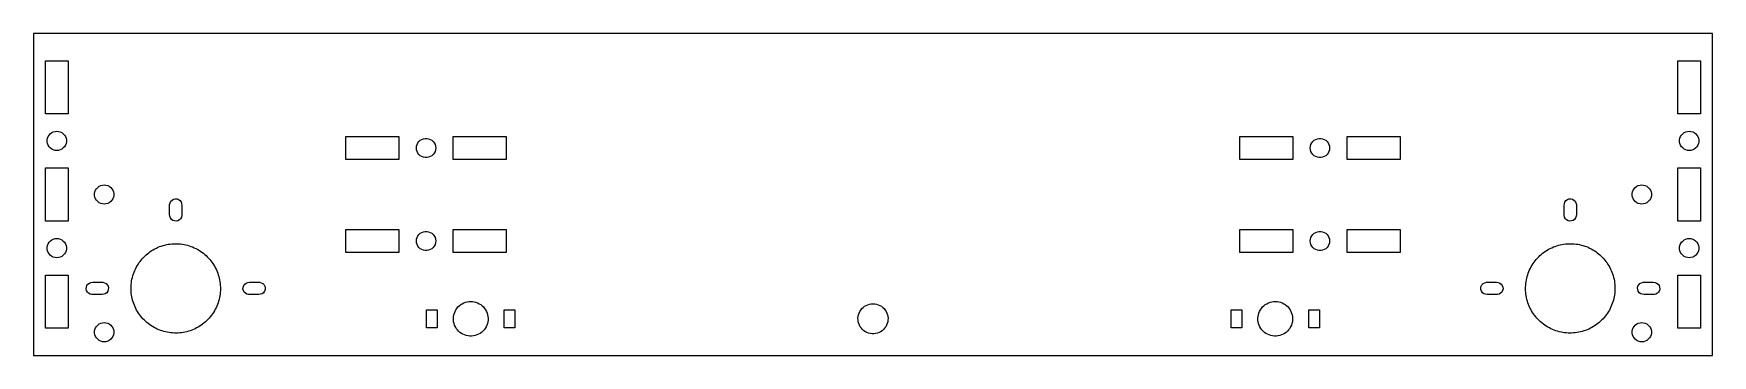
# Model space of a CAD drawing. Header units: metres. Extents: x -235 to 235, y -58 to 32.
import ezdxf

# ---------------------------------------------------------------- set-up
doc = ezdxf.new("R2010")
doc.units = ezdxf.units.M

msp = doc.modelspace()

# ---------------------------------------------------------------- linework, layer by layer
for p, q in [((234.75, 32), (-234.75, 32)), ((-234.75, 32), (-234.75, -58)), ((234.75, -58), (234.75, 32)), ((-231.425, 9.575), (-231.425, 24.425)), ((-231.425, 24.425), (-225.075, 24.425)), ((-225.075, 24.425), (-225.075, 9.575)), ((225.075, 9.575), (225.075, 24.425)), ((225.075, 24.425), (231.425, 24.425)), ((231.425, 24.425), (231.425, 9.575)), ((-225.075, 9.575), (-231.425, 9.575)), ((231.425, 9.575), (225.075, 9.575)), ((-228.746, 4.65402), (-228.25, 4.7)), ((-228.25, 4.7), (-227.754, 4.65402)), ((227.754, 4.65402), (228.25, 4.7)), ((228.25, 4.7), (228.746, 4.65402)), ((-230.938, 2.24911), (-230.847, 2.73888)), ((-230.938, 1.75087), (-230.938, 2.24911)), ((-230.847, 1.26111), (-230.938, 1.75087)), ((-230.847, 2.73888), (-230.667, 3.20349)), ((-230.667, 0.79649), (-230.847, 1.26111)), ((-230.667, 3.20349), (-230.405, 3.62711)), ((-230.405, 0.37288), (-230.667, 0.79649)), ((-230.405, 3.62711), (-230.069, 3.99532)), ((-230.069, 0.00467), (-230.405, 0.37288)), ((-230.069, 3.99532), (-229.671, 4.29558)), ((-229.671, -0.29558), (-230.069, 0.00467)), ((-229.671, 4.29558), (-229.225, 4.51767)), ((-229.225, 4.51767), (-228.746, 4.65402)), ((-227.754, 4.65402), (-227.275, 4.51767)), ((-227.275, 4.51767), (-226.829, 4.29558)), ((-226.829, 4.29558), (-226.431, 3.99532)), ((-226.431, 0.00467), (-226.829, -0.29558)), ((-226.431, 3.99532), (-226.095, 3.62711)), ((-226.095, 0.37288), (-226.431, 0.00467)), ((-226.095, 3.62711), (-225.833, 3.20349)), ((-225.833, 0.79649), (-226.095, 0.37288)), ((-225.833, 3.20349), (-225.653, 2.73888)), ((-225.653, 1.26111), (-225.833, 0.79649)), ((-225.653, 2.73888), (-225.562, 2.24911)), ((-225.562, 1.75087), (-225.653, 1.26111)), ((-225.562, 2.24911), (-225.562, 1.75087)), ((-147.425, -3.17499), (-147.425, 3.17499)), ((-147.425, 3.17499), (-132.575, 3.17499)), ((-132.575, 3.17499), (-132.575, -3.17499)), ((-127.7, 0), (-127.654, 0.49611)), ((-127.654, -0.49611), (-127.7, 0)), ((-127.654, 0.49611), (-127.518, 0.97534)), ((-127.518, 0.97534), (-127.296, 1.42136)), ((-127.296, 1.42136), (-126.995, 1.81897)), ((-126.995, 1.81897), (-126.627, 2.15463)), ((-126.627, 2.15463), (-126.203, 2.41693)), ((-126.203, 2.41693), (-125.739, 2.59692)), ((-125.739, 2.59692), (-125.249, 2.68848)), ((-125.249, 2.68848), (-124.751, 2.68848)), ((-124.751, 2.68848), (-124.261, 2.59692)), ((-124.261, 2.59692), (-123.797, 2.41693)), ((-123.797, 2.41693), (-123.373, 2.15463)), ((-123.373, 2.15463), (-123.005, 1.81897)), ((-123.005, 1.81897), (-122.704, 1.42136)), ((-122.704, 1.42136), (-122.482, 0.97534)), ((-122.482, 0.97534), (-122.346, 0.49611)), ((-122.346, 0.49611), (-122.3, 0)), ((-122.3, 0), (-122.346, -0.49611)), ((-117.425, -3.17499), (-117.425, 3.17499)), ((-117.425, 3.17499), (-102.575, 3.17499)), ((-102.575, 3.17499), (-102.575, -3.17499)), ((102.575, -3.17499), (102.575, 3.17499)), ((102.575, 3.17499), (117.425, 3.17499)), ((117.425, 3.17499), (117.425, -3.17499)), ((122.3, 0), (122.346, 0.49611)), ((122.346, -0.49611), (122.3, 0)), ((122.346, 0.49611), (122.482, 0.97534)), ((122.482, 0.97534), (122.704, 1.42136)), ((122.704, 1.42136), (123.005, 1.81897)), ((123.005, 1.81897), (123.373, 2.15463)), ((123.373, 2.15463), (123.797, 2.41693)), ((123.797, 2.41693), (124.261, 2.59692)), ((124.261, 2.59692), (124.751, 2.68848)), ((124.751, 2.68848), (125.249, 2.68848)), ((125.249, 2.68848), (125.739, 2.59692)), ((125.739, 2.59692), (126.203, 2.41693)), ((126.203, 2.41693), (126.627, 2.15463)), ((126.627, 2.15463), (126.995, 1.81897)), ((126.995, 1.81897), (127.296, 1.42136)), ((127.296, 1.42136), (127.518, 0.97534)), ((127.518, 0.97534), (127.654, 0.49611)), ((127.654, 0.49611), (127.7, 0)), ((127.7, 0), (127.654, -0.49611)), ((132.575, -3.17499), (132.575, 3.17499)), ((132.575, 3.17499), (147.425, 3.17499)), ((147.425, 3.17499), (147.425, -3.17499)), ((225.562, 2.24911), (225.653, 2.73888)), ((225.562, 1.75087), (225.562, 2.24911)), ((225.653, 1.26111), (225.562, 1.75087)), ((225.653, 2.73888), (225.833, 3.20349)), ((225.833, 0.79649), (225.653, 1.26111)), ((225.833, 3.20349), (226.095, 3.62711)), ((226.095, 0.37288), (225.833, 0.79649)), ((226.095, 3.62711), (226.431, 3.99532)), ((226.431, 0.00467), (226.095, 0.37288)), ((226.431, 3.99532), (226.829, 4.29558)), ((226.829, -0.29558), (226.431, 0.00467)), ((226.829, 4.29558), (227.275, 4.51767)), ((227.275, 4.51767), (227.754, 4.65402)), ((228.746, 4.65402), (229.225, 4.51767)), ((229.225, 4.51767), (229.671, 4.29558)), ((229.671, 4.29558), (230.069, 3.99532)), ((230.069, 0.00467), (229.671, -0.29558)), ((230.069, 3.99532), (230.405, 3.62711)), ((230.405, 0.37288), (230.069, 0.00467)), ((230.405, 3.62711), (230.667, 3.20349)), ((230.667, 0.79649), (230.405, 0.37288)), ((230.667, 3.20349), (230.847, 2.73888)), ((230.847, 1.26111), (230.667, 0.79649)), ((230.847, 2.73888), (230.938, 2.24911)), ((230.938, 1.75087), (230.847, 1.26111)), ((230.938, 2.24911), (230.938, 1.75087)), ((-229.225, -0.51767), (-229.671, -0.29558)), ((-228.746, -0.65402), (-229.225, -0.51767)), ((-228.25, -0.7), (-228.746, -0.65402)), ((-227.754, -0.65402), (-228.25, -0.7)), ((-227.275, -0.51767), (-227.754, -0.65402)), ((-226.829, -0.29558), (-227.275, -0.51767)), ((-132.575, -3.17499), (-147.425, -3.17499)), ((-127.518, -0.97534), (-127.654, -0.49611)), ((-127.296, -1.42136), (-127.518, -0.97534)), ((-126.995, -1.81897), (-127.296, -1.42136)), ((-126.627, -2.15463), (-126.995, -1.81897)), ((-126.203, -2.41693), (-126.627, -2.15463)), ((-125.739, -2.59692), (-126.203, -2.41693)), ((-125.249, -2.68848), (-125.739, -2.59692)), ((-124.751, -2.68848), (-125.249, -2.68848)), ((-124.261, -2.59692), (-124.751, -2.68848)), ((-123.797, -2.41693), (-124.261, -2.59692)), ((-123.373, -2.15463), (-123.797, -2.41693)), ((-123.005, -1.81897), (-123.373, -2.15463)), ((-122.704, -1.42136), (-123.005, -1.81897)), ((-122.482, -0.97534), (-122.704, -1.42136)), ((-122.346, -0.49611), (-122.482, -0.97534)), ((-102.575, -3.17499), (-117.425, -3.17499)), ((117.425, -3.17499), (102.575, -3.17499)), ((122.482, -0.97534), (122.346, -0.49611)), ((122.704, -1.42136), (122.482, -0.97534)), ((123.005, -1.81897), (122.704, -1.42136)), ((123.373, -2.15463), (123.005, -1.81897)), ((123.797, -2.41693), (123.373, -2.15463)), ((124.261, -2.59692), (123.797, -2.41693)), ((124.751, -2.68848), (124.261, -2.59692)), ((125.249, -2.68848), (124.751, -2.68848)), ((125.739, -2.59692), (125.249, -2.68848)), ((126.203, -2.41693), (125.739, -2.59692)), ((126.627, -2.15463), (126.203, -2.41693)), ((126.995, -1.81897), (126.627, -2.15463)), ((127.296, -1.42136), (126.995, -1.81897)), ((127.518, -0.97534), (127.296, -1.42136)), ((127.654, -0.49611), (127.518, -0.97534)), ((147.425, -3.17499), (132.575, -3.17499)), ((227.275, -0.51767), (226.829, -0.29558)), ((227.754, -0.65402), (227.275, -0.51767)), ((228.25, -0.7), (227.754, -0.65402)), ((228.746, -0.65402), (228.25, -0.7)), ((229.225, -0.51767), (228.746, -0.65402)), ((229.671, -0.29558), (229.225, -0.51767)), ((-231.425, -20.425), (-231.425, -5.575)), ((-231.425, -5.575), (-225.075, -5.575)), ((-225.075, -5.575), (-225.075, -20.425)), ((225.075, -20.425), (225.075, -5.575)), ((225.075, -5.575), (231.425, -5.575)), ((231.425, -5.575), (231.425, -20.425)), ((-217.688, -12.7509), (-217.597, -12.2611)), ((-217.688, -13.2491), (-217.688, -12.7509)), ((-217.597, -13.7389), (-217.688, -13.2491)), ((-217.597, -12.2611), (-217.417, -11.7965)), ((-217.417, -14.2035), (-217.597, -13.7389)), ((-217.417, -11.7965), (-217.155, -11.3729)), ((-217.155, -11.3729), (-216.819, -11.0047)), ((-216.819, -11.0047), (-216.421, -10.7044)), ((-216.421, -10.7044), (-215.975, -10.4823)), ((-215.975, -10.4823), (-215.496, -10.346)), ((-215.496, -10.346), (-215, -10.3)), ((-215, -10.3), (-214.504, -10.346)), ((-214.504, -10.346), (-214.025, -10.4823)), ((-214.025, -10.4823), (-213.579, -10.7044)), ((-213.579, -10.7044), (-213.181, -11.0047)), ((-213.181, -11.0047), (-212.845, -11.3729)), ((-212.845, -11.3729), (-212.583, -11.7965)), ((-212.583, -11.7965), (-212.403, -12.2611)), ((-212.403, -13.7389), (-212.583, -14.2035)), ((-212.403, -12.2611), (-212.312, -12.7509)), ((-212.312, -13.2491), (-212.403, -13.7389)), ((-212.312, -12.7509), (-212.312, -13.2491)), ((212.312, -12.7509), (212.403, -12.2611)), ((212.312, -13.2491), (212.312, -12.7509)), ((212.403, -13.7389), (212.312, -13.2491)), ((212.403, -12.2611), (212.583, -11.7965)), ((212.583, -14.2035), (212.403, -13.7389)), ((212.583, -11.7965), (212.845, -11.3729)), ((212.845, -11.3729), (213.181, -11.0047)), ((213.181, -11.0047), (213.579, -10.7044)), ((213.579, -10.7044), (214.025, -10.4823)), ((214.025, -10.4823), (214.504, -10.346)), ((214.504, -10.346), (215, -10.3)), ((215, -10.3), (215.496, -10.346)), ((215.496, -10.346), (215.975, -10.4823)), ((215.975, -10.4823), (216.421, -10.7044)), ((216.421, -10.7044), (216.819, -11.0047)), ((216.819, -11.0047), (217.155, -11.3729)), ((217.155, -11.3729), (217.417, -11.7965)), ((217.417, -11.7965), (217.597, -12.2611)), ((217.597, -13.7389), (217.417, -14.2035)), ((217.597, -12.2611), (217.688, -12.7509)), ((217.688, -13.2491), (217.597, -13.7389)), ((217.688, -12.7509), (217.688, -13.2491)), ((-217.155, -14.6271), (-217.417, -14.2035)), ((-216.819, -14.9953), (-217.155, -14.6271)), ((-216.421, -15.2956), (-216.819, -14.9953)), ((-215.975, -15.5177), (-216.421, -15.2956)), ((-215.496, -15.654), (-215.975, -15.5177)), ((-215, -15.7), (-215.496, -15.654)), ((-214.504, -15.654), (-215, -15.7)), ((-214.025, -15.5177), (-214.504, -15.654)), ((-213.579, -15.2956), (-214.025, -15.5177)), ((-213.181, -14.9953), (-213.579, -15.2956)), ((-212.845, -14.6271), (-213.181, -14.9953)), ((-212.583, -14.2035), (-212.845, -14.6271)), ((-196.696, -15.7942), (-196.593, -15.3214)), ((-196.696, -18.6226), (-196.696, -15.7942)), ((-196.661, -19.1053), (-196.696, -18.6226)), ((-196.593, -15.3214), (-196.361, -14.8967)), ((-196.361, -14.8967), (-196.019, -14.5546)), ((-196.019, -14.5546), (-195.594, -14.3226)), ((-195.594, -14.3226), (-195.121, -14.2198)), ((-195.121, -14.2198), (-194.639, -14.2543)), ((-194.639, -14.2543), (-194.185, -14.4234)), ((-194.185, -14.4234), (-193.798, -14.7134)), ((-193.798, -14.7134), (-193.508, -15.1008)), ((-193.508, -15.1008), (-193.339, -15.5541)), ((-193.339, -15.5541), (-193.304, -16.0367)), ((-193.304, -16.0367), (-193.304, -18.8652)), ((193.304, -16.0367), (193.339, -15.5541)), ((193.304, -18.8652), (193.304, -16.0367)), ((193.339, -15.5541), (193.508, -15.1008)), ((193.508, -15.1008), (193.798, -14.7134)), ((193.798, -14.7134), (194.185, -14.4234)), ((194.185, -14.4234), (194.639, -14.2543)), ((194.639, -14.2543), (195.121, -14.2198)), ((195.121, -14.2198), (195.594, -14.3226)), ((195.594, -14.3226), (196.019, -14.5546)), ((196.019, -14.5546), (196.361, -14.8967)), ((196.361, -14.8967), (196.593, -15.3214)), ((196.593, -15.3214), (196.696, -15.7942)), ((196.696, -18.6226), (196.661, -19.1053)), ((196.696, -15.7942), (196.696, -18.6226)), ((212.845, -14.6271), (212.583, -14.2035)), ((213.181, -14.9953), (212.845, -14.6271)), ((213.579, -15.2956), (213.181, -14.9953)), ((214.025, -15.5177), (213.579, -15.2956)), ((214.504, -15.654), (214.025, -15.5177)), ((215, -15.7), (214.504, -15.654)), ((215.496, -15.654), (215, -15.7)), ((215.975, -15.5177), (215.496, -15.654)), ((216.421, -15.2956), (215.975, -15.5177)), ((216.819, -14.9953), (216.421, -15.2956)), ((217.155, -14.6271), (216.819, -14.9953)), ((217.417, -14.2035), (217.155, -14.6271)), ((-225.075, -20.425), (-231.425, -20.425)), ((-196.492, -19.5586), (-196.661, -19.1053)), ((-196.202, -19.946), (-196.492, -19.5586)), ((-195.815, -20.2359), (-196.202, -19.946)), ((-195.361, -20.405), (-195.815, -20.2359)), ((-194.879, -20.4396), (-195.361, -20.405)), ((-194.406, -20.3367), (-194.879, -20.4396)), ((-193.981, -20.1048), (-194.406, -20.3367)), ((-193.639, -19.7627), (-193.981, -20.1048)), ((-193.407, -19.338), (-193.639, -19.7627)), ((-193.304, -18.8652), (-193.407, -19.338)), ((-147.425, -29.175), (-147.425, -22.825)), ((-147.425, -22.825), (-132.575, -22.825)), ((-132.575, -22.825), (-132.575, -29.175)), ((-126.203, -23.5831), (-125.739, -23.4031)), ((-125.739, -23.4031), (-125.249, -23.3115)), ((-125.249, -23.3115), (-124.751, -23.3115)), ((-124.751, -23.3115), (-124.261, -23.4031)), ((-124.261, -23.4031), (-123.797, -23.5831)), ((-117.425, -29.175), (-117.425, -22.825)), ((-117.425, -22.825), (-102.575, -22.825)), ((-102.575, -22.825), (-102.575, -29.175)), ((102.575, -29.175), (102.575, -22.825)), ((102.575, -22.825), (117.425, -22.825)), ((117.425, -22.825), (117.425, -29.175)), ((123.797, -23.5831), (124.261, -23.4031)), ((124.261, -23.4031), (124.751, -23.3115)), ((124.751, -23.3115), (125.249, -23.3115)), ((125.249, -23.3115), (125.739, -23.4031)), ((125.739, -23.4031), (126.203, -23.5831)), ((132.575, -29.175), (132.575, -22.825)), ((132.575, -22.825), (147.425, -22.825)), ((147.425, -22.825), (147.425, -29.175)), ((193.407, -19.338), (193.304, -18.8652)), ((193.639, -19.7627), (193.407, -19.338)), ((193.981, -20.1048), (193.639, -19.7627)), ((194.406, -20.3367), (193.981, -20.1048)), ((194.879, -20.4396), (194.406, -20.3367)), ((195.361, -20.405), (194.879, -20.4396)), ((195.815, -20.2359), (195.361, -20.405)), ((196.202, -19.946), (195.815, -20.2359)), ((196.492, -19.5586), (196.202, -19.946)), ((196.661, -19.1053), (196.492, -19.5586)), ((231.425, -20.425), (225.075, -20.425)), ((-230.938, -27.7509), (-230.847, -27.2611)), ((-230.938, -28.2491), (-230.938, -27.7509)), ((-230.847, -27.2611), (-230.667, -26.7965)), ((-230.667, -26.7965), (-230.405, -26.3729)), ((-230.405, -26.3729), (-230.069, -26.0047)), ((-230.069, -26.0047), (-229.671, -25.7044)), ((-229.671, -25.7044), (-229.225, -25.4823)), ((-229.225, -25.4823), (-228.746, -25.346)), ((-228.746, -25.346), (-228.25, -25.3)), ((-228.25, -25.3), (-227.754, -25.346)), ((-227.754, -25.346), (-227.275, -25.4823)), ((-227.275, -25.4823), (-226.829, -25.7044)), ((-226.829, -25.7044), (-226.431, -26.0047)), ((-226.431, -26.0047), (-226.095, -26.3729)), ((-226.095, -26.3729), (-225.833, -26.7965)), ((-225.833, -26.7965), (-225.653, -27.2611)), ((-225.653, -27.2611), (-225.562, -27.7509)), ((-225.562, -27.7509), (-225.562, -28.2491)), ((-200.851, -28.2041), (-200.408, -27.9802)), ((-200.408, -27.9802), (-199.955, -27.7741)), ((-199.955, -27.7741), (-199.495, -27.5862)), ((-199.495, -27.5862), (-199.028, -27.4167)), ((-199.028, -27.4167), (-198.554, -27.2659)), ((-198.554, -27.2659), (-198.075, -27.1341)), ((-198.075, -27.1341), (-197.591, -27.0214)), ((-197.591, -27.0214), (-197.103, -26.9281)), ((-197.103, -26.9281), (-196.611, -26.8542)), ((-196.611, -26.8542), (-196.117, -26.8)), ((-196.117, -26.8), (-195.621, -26.7654)), ((-195.621, -26.7654), (-195.124, -26.7506)), ((-195.124, -26.7506), (-194.627, -26.7556)), ((-194.627, -26.7556), (-194.131, -26.7803)), ((-194.131, -26.7803), (-193.636, -26.8247)), ((-193.636, -26.8247), (-193.143, -26.8887)), ((-193.143, -26.8887), (-192.653, -26.9723)), ((-192.653, -26.9723), (-192.167, -27.0754)), ((-192.167, -27.0754), (-191.685, -27.1976)), ((-191.685, -27.1976), (-191.208, -27.339)), ((-191.208, -27.339), (-190.738, -27.4991)), ((-190.738, -27.4991), (-190.274, -27.6779)), ((-190.274, -27.6779), (-189.818, -27.8749)), ((-189.818, -27.8749), (-189.369, -28.0899)), ((-189.369, -28.0899), (-188.93, -28.3226)), ((-127.7, -26), (-127.654, -25.5039)), ((-127.654, -26.4961), (-127.7, -26)), ((-127.654, -25.5039), (-127.518, -25.0246)), ((-127.518, -26.9753), (-127.654, -26.4961)), ((-127.518, -25.0246), (-127.296, -24.5786)), ((-127.296, -27.4214), (-127.518, -26.9753)), ((-127.296, -24.5786), (-126.995, -24.181)), ((-126.995, -27.819), (-127.296, -27.4214)), ((-126.995, -24.181), (-126.627, -23.8454)), ((-126.627, -28.1546), (-126.995, -27.819)), ((-126.627, -23.8454), (-126.203, -23.5831)), ((-126.203, -28.4169), (-126.627, -28.1546)), ((-123.797, -23.5831), (-123.373, -23.8454)), ((-123.373, -28.1546), (-123.797, -28.4169)), ((-123.373, -23.8454), (-123.005, -24.181)), ((-123.005, -27.819), (-123.373, -28.1546)), ((-123.005, -24.181), (-122.704, -24.5786)), ((-122.704, -27.4214), (-123.005, -27.819)), ((-122.704, -24.5786), (-122.482, -25.0246)), ((-122.482, -26.9753), (-122.704, -27.4214)), ((-122.482, -25.0246), (-122.346, -25.5039)), ((-122.346, -26.4961), (-122.482, -26.9753)), ((-122.346, -25.5039), (-122.3, -26)), ((-122.3, -26), (-122.346, -26.4961)), ((122.3, -26), (122.346, -25.5039)), ((122.346, -26.4961), (122.3, -26)), ((122.346, -25.5039), (122.482, -25.0246)), ((122.482, -26.9753), (122.346, -26.4961)), ((122.482, -25.0246), (122.704, -24.5786)), ((122.704, -27.4214), (122.482, -26.9753)), ((122.704, -24.5786), (123.005, -24.181)), ((123.005, -27.819), (122.704, -27.4214)), ((123.005, -24.181), (123.373, -23.8454)), ((123.373, -28.1546), (123.005, -27.819)), ((123.373, -23.8454), (123.797, -23.5831)), ((123.797, -28.4169), (123.373, -28.1546)), ((126.203, -23.5831), (126.627, -23.8454)), ((126.627, -28.1546), (126.203, -28.4169)), ((126.627, -23.8454), (126.995, -24.181)), ((126.995, -27.819), (126.627, -28.1546)), ((126.995, -24.181), (127.296, -24.5786)), ((127.296, -27.4214), (126.995, -27.819)), ((127.296, -24.5786), (127.518, -25.0246)), ((127.518, -26.9753), (127.296, -27.4214)), ((127.518, -25.0246), (127.654, -25.5039)), ((127.654, -26.4961), (127.518, -26.9753)), ((127.654, -25.5039), (127.7, -26)), ((127.7, -26), (127.654, -26.4961)), ((188.93, -28.3226), (189.369, -28.0899)), ((189.369, -28.0899), (189.818, -27.8749)), ((189.818, -27.8749), (190.274, -27.6779)), ((190.274, -27.6779), (190.738, -27.4991)), ((190.738, -27.4991), (191.208, -27.339)), ((191.208, -27.339), (191.685, -27.1976)), ((191.685, -27.1976), (192.167, -27.0754)), ((192.167, -27.0754), (192.653, -26.9723)), ((192.653, -26.9723), (193.143, -26.8887)), ((193.143, -26.8887), (193.636, -26.8247)), ((193.636, -26.8247), (194.131, -26.7803)), ((194.131, -26.7803), (194.627, -26.7556)), ((194.627, -26.7556), (195.124, -26.7506)), ((195.124, -26.7506), (195.621, -26.7654)), ((195.621, -26.7654), (196.117, -26.8)), ((196.117, -26.8), (196.611, -26.8542)), ((196.611, -26.8542), (197.103, -26.9281)), ((197.103, -26.9281), (197.591, -27.0214)), ((197.591, -27.0214), (198.075, -27.1341)), ((198.075, -27.1341), (198.554, -27.2659)), ((198.554, -27.2659), (199.028, -27.4167)), ((199.028, -27.4167), (199.495, -27.5862)), ((199.495, -27.5862), (199.955, -27.7741)), ((199.955, -27.7741), (200.408, -27.9802)), ((200.408, -27.9802), (200.851, -28.2041)), ((225.562, -27.7509), (225.653, -27.2611)), ((225.562, -28.2491), (225.562, -27.7509)), ((225.653, -27.2611), (225.833, -26.7965)), ((225.833, -26.7965), (226.095, -26.3729)), ((226.095, -26.3729), (226.431, -26.0047)), ((226.431, -26.0047), (226.829, -25.7044)), ((226.829, -25.7044), (227.275, -25.4823)), ((227.275, -25.4823), (227.754, -25.346)), ((227.754, -25.346), (228.25, -25.3)), ((228.25, -25.3), (228.746, -25.346)), ((228.746, -25.346), (229.225, -25.4823)), ((229.225, -25.4823), (229.671, -25.7044)), ((229.671, -25.7044), (230.069, -26.0047)), ((230.069, -26.0047), (230.405, -26.3729)), ((230.405, -26.3729), (230.667, -26.7965)), ((230.667, -26.7965), (230.847, -27.2611)), ((230.847, -27.2611), (230.938, -27.7509)), ((230.938, -27.7509), (230.938, -28.2491)), ((-230.847, -28.7389), (-230.938, -28.2491)), ((-230.667, -29.2035), (-230.847, -28.7389)), ((-230.405, -29.6271), (-230.667, -29.2035)), ((-230.069, -29.9953), (-230.405, -29.6271)), ((-229.671, -30.2956), (-230.069, -29.9953)), ((-229.225, -30.5177), (-229.671, -30.2956)), ((-228.746, -30.654), (-229.225, -30.5177)), ((-228.25, -30.7), (-228.746, -30.654)), ((-227.754, -30.654), (-228.25, -30.7)), ((-227.275, -30.5177), (-227.754, -30.654)), ((-226.829, -30.2956), (-227.275, -30.5177)), ((-226.431, -29.9953), (-226.829, -30.2956)), ((-226.095, -29.6271), (-226.431, -29.9953)), ((-225.833, -29.2035), (-226.095, -29.6271)), ((-225.653, -28.7389), (-225.833, -29.2035)), ((-225.562, -28.2491), (-225.653, -28.7389)), ((-205.805, -32.9642), (-205.546, -32.5396)), ((-205.546, -32.5396), (-205.271, -32.1256)), ((-205.271, -32.1256), (-204.98, -31.7229)), ((-204.98, -31.7229), (-204.672, -31.3321)), ((-204.672, -31.3321), (-204.35, -30.9538)), ((-204.35, -30.9538), (-204.013, -30.5886)), ((-204.013, -30.5886), (-203.661, -30.2372)), ((-203.661, -30.2372), (-203.296, -29.8999)), ((-203.296, -29.8999), (-202.918, -29.5775)), ((-202.918, -29.5775), (-202.527, -29.2704)), ((-202.527, -29.2704), (-202.124, -28.979)), ((-202.124, -28.979), (-201.71, -28.7039)), ((-201.71, -28.7039), (-201.286, -28.4454)), ((-201.286, -28.4454), (-200.851, -28.2041)), ((-188.93, -28.3226), (-188.501, -28.5726)), ((-188.501, -28.5726), (-188.081, -28.8394)), ((-188.081, -28.8394), (-187.673, -29.1227)), ((-187.673, -29.1227), (-187.276, -29.422)), ((-187.276, -29.422), (-186.891, -29.7368)), ((-186.891, -29.7368), (-186.52, -30.0667)), ((-186.52, -30.0667), (-186.161, -30.4112)), ((-186.161, -30.4112), (-185.817, -30.7695)), ((-185.817, -30.7695), (-185.487, -31.1413)), ((-185.487, -31.1413), (-185.172, -31.526)), ((-185.172, -31.526), (-184.873, -31.9228)), ((-184.873, -31.9228), (-184.589, -32.3312)), ((-184.589, -32.3312), (-184.323, -32.7506)), ((-184.323, -32.7506), (-184.073, -33.1802)), ((-132.575, -29.175), (-147.425, -29.175)), ((-125.739, -28.5969), (-126.203, -28.4169)), ((-125.249, -28.6885), (-125.739, -28.5969)), ((-124.751, -28.6885), (-125.249, -28.6885)), ((-124.261, -28.5969), (-124.751, -28.6885)), ((-123.797, -28.4169), (-124.261, -28.5969)), ((-102.575, -29.175), (-117.425, -29.175)), ((117.425, -29.175), (102.575, -29.175)), ((124.261, -28.5969), (123.797, -28.4169)), ((124.751, -28.6885), (124.261, -28.5969)), ((125.249, -28.6885), (124.751, -28.6885)), ((125.739, -28.5969), (125.249, -28.6885)), ((126.203, -28.4169), (125.739, -28.5969)), ((147.425, -29.175), (132.575, -29.175)), ((184.073, -33.1802), (184.323, -32.7506)), ((184.323, -32.7506), (184.589, -32.3312)), ((184.589, -32.3312), (184.873, -31.9228)), ((184.873, -31.9228), (185.172, -31.526)), ((185.172, -31.526), (185.487, -31.1413)), ((185.487, -31.1413), (185.817, -30.7695)), ((185.817, -30.7695), (186.161, -30.4112)), ((186.161, -30.4112), (186.52, -30.0667)), ((186.52, -30.0667), (186.891, -29.7368)), ((186.891, -29.7368), (187.276, -29.422)), ((187.276, -29.422), (187.673, -29.1227)), ((187.673, -29.1227), (188.081, -28.8394)), ((188.081, -28.8394), (188.501, -28.5726)), ((188.501, -28.5726), (188.93, -28.3226)), ((200.851, -28.2041), (201.286, -28.4454)), ((201.286, -28.4454), (201.71, -28.7039)), ((201.71, -28.7039), (202.124, -28.979)), ((202.124, -28.979), (202.527, -29.2704)), ((202.527, -29.2704), (202.918, -29.5775)), ((202.918, -29.5775), (203.296, -29.8999)), ((203.296, -29.8999), (203.661, -30.2372)), ((203.661, -30.2372), (204.013, -30.5886)), ((204.013, -30.5886), (204.35, -30.9538)), ((204.35, -30.9538), (204.672, -31.3321)), ((204.672, -31.3321), (204.98, -31.7229)), ((204.98, -31.7229), (205.271, -32.1256)), ((205.271, -32.1256), (205.546, -32.5396)), ((205.546, -32.5396), (205.805, -32.9642)), ((225.653, -28.7389), (225.562, -28.2491)), ((225.833, -29.2035), (225.653, -28.7389)), ((226.095, -29.6271), (225.833, -29.2035)), ((226.431, -29.9953), (226.095, -29.6271)), ((226.829, -30.2956), (226.431, -29.9953)), ((227.275, -30.5177), (226.829, -30.2956)), ((227.754, -30.654), (227.275, -30.5177)), ((228.25, -30.7), (227.754, -30.654)), ((228.746, -30.654), (228.25, -30.7)), ((229.225, -30.5177), (228.746, -30.654)), ((229.671, -30.2956), (229.225, -30.5177)), ((230.069, -29.9953), (229.671, -30.2956)), ((230.405, -29.6271), (230.069, -29.9953)), ((230.667, -29.2035), (230.405, -29.6271)), ((230.847, -28.7389), (230.667, -29.2035)), ((230.938, -28.2491), (230.847, -28.7389)), ((-231.425, -50.425), (-231.425, -35.575)), ((-231.425, -35.575), (-225.075, -35.575)), ((-225.075, -35.575), (-225.075, -50.425)), ((-218.696, -37.5888), (-218.213, -37.5543)), ((-218.213, -37.5543), (-215.385, -37.5543)), ((-215.385, -37.5543), (-214.912, -37.6572)), ((-207.396, -37.6389), (-207.322, -37.1474)), ((-207.322, -37.1474), (-207.229, -36.6592)), ((-207.229, -36.6592), (-207.116, -36.1751)), ((-207.116, -36.1751), (-206.984, -35.6958)), ((-206.984, -35.6958), (-206.833, -35.2222)), ((-206.833, -35.2222), (-206.664, -34.7549)), ((-206.664, -34.7549), (-206.476, -34.2948)), ((-206.476, -34.2948), (-206.27, -33.8425)), ((-206.27, -33.8425), (-206.046, -33.3987)), ((-206.046, -33.3987), (-205.805, -32.9642)), ((-184.073, -33.1802), (-183.84, -33.6194)), ((-183.84, -33.6194), (-183.625, -34.0676)), ((-183.625, -34.0676), (-183.428, -34.5239)), ((-183.428, -34.5239), (-183.249, -34.9877)), ((-183.249, -34.9877), (-183.089, -35.4583)), ((-183.089, -35.4583), (-182.948, -35.9348)), ((-182.948, -35.9348), (-182.825, -36.4166)), ((-182.825, -36.4166), (-182.722, -36.9028)), ((-182.722, -36.9028), (-182.639, -37.3928)), ((-182.639, -37.3928), (-182.575, -37.8857)), ((-174.855, -37.5888), (-174.373, -37.5543)), ((-174.373, -37.5543), (-171.544, -37.5543)), ((-171.544, -37.5543), (-171.071, -37.6572)), ((171.071, -37.6572), (171.544, -37.5543)), ((171.544, -37.5543), (174.373, -37.5543)), ((174.373, -37.5543), (174.855, -37.5888)), ((182.575, -37.8857), (182.639, -37.3928)), ((182.639, -37.3928), (182.722, -36.9028)), ((182.722, -36.9028), (182.825, -36.4166)), ((182.825, -36.4166), (182.948, -35.9348)), ((182.948, -35.9348), (183.089, -35.4583)), ((183.089, -35.4583), (183.249, -34.9877)), ((183.249, -34.9877), (183.428, -34.5239)), ((183.428, -34.5239), (183.625, -34.0676)), ((183.625, -34.0676), (183.84, -33.6194)), ((183.84, -33.6194), (184.073, -33.1802)), ((205.805, -32.9642), (206.046, -33.3987)), ((206.046, -33.3987), (206.27, -33.8425)), ((206.27, -33.8425), (206.476, -34.2948)), ((206.476, -34.2948), (206.664, -34.7549)), ((206.664, -34.7549), (206.833, -35.2222)), ((206.833, -35.2222), (206.984, -35.6958)), ((206.984, -35.6958), (207.116, -36.1751)), ((207.116, -36.1751), (207.229, -36.6592)), ((207.229, -36.6592), (207.322, -37.1474)), ((207.322, -37.1474), (207.396, -37.6389)), ((214.912, -37.6572), (215.385, -37.5543)), ((215.385, -37.5543), (218.213, -37.5543)), ((218.213, -37.5543), (218.696, -37.5888)), ((225.075, -50.425), (225.075, -35.575)), ((225.075, -35.575), (231.425, -35.575)), ((231.425, -35.575), (231.425, -50.425)), ((-220.03, -39.3713), (-219.996, -38.8886)), ((-219.927, -39.8441), (-220.03, -39.3713)), ((-219.996, -38.8886), (-219.827, -38.4353)), ((-219.695, -40.2688), (-219.927, -39.8441)), ((-219.827, -38.4353), (-219.537, -38.0479)), ((-219.353, -40.6109), (-219.695, -40.2688)), ((-219.537, -38.0479), (-219.149, -37.7579)), ((-218.929, -40.8428), (-219.353, -40.6109)), ((-219.149, -37.7579), (-218.696, -37.5888)), ((-218.456, -40.9457), (-218.929, -40.8428)), ((-215.627, -40.9457), (-218.456, -40.9457)), ((-215.145, -40.9111), (-215.627, -40.9457)), ((-214.691, -40.7421), (-215.145, -40.9111)), ((-214.912, -37.6572), (-214.487, -37.8891)), ((-214.304, -40.4521), (-214.691, -40.7421)), ((-214.487, -37.8891), (-214.145, -38.2312)), ((-214.014, -40.0647), (-214.304, -40.4521)), ((-214.145, -38.2312), (-213.913, -38.6559)), ((-213.845, -39.6114), (-214.014, -40.0647)), ((-213.913, -38.6559), (-213.81, -39.1287)), ((-213.81, -39.1287), (-213.845, -39.6114)), ((-207.499, -39.1257), (-207.485, -38.6289)), ((-207.494, -39.6228), (-207.499, -39.1257)), ((-207.47, -40.1192), (-207.494, -39.6228)), ((-207.485, -38.6289), (-207.45, -38.133)), ((-207.425, -40.6143), (-207.47, -40.1192)), ((-207.45, -38.133), (-207.396, -37.6389)), ((-207.361, -41.1072), (-207.425, -40.6143)), ((-207.278, -41.5971), (-207.361, -41.1072)), ((-207.175, -42.0834), (-207.278, -41.5971)), ((-207.052, -42.5652), (-207.175, -42.0834)), ((-182.771, -41.8408), (-182.884, -42.3249)), ((-182.678, -41.3526), (-182.771, -41.8408)), ((-182.604, -40.861), (-182.678, -41.3526)), ((-182.55, -40.3669), (-182.604, -40.861)), ((-182.575, -37.8857), (-182.53, -38.3808)), ((-182.515, -39.8711), (-182.55, -40.3669)), ((-182.53, -38.3808), (-182.506, -38.8772)), ((-182.501, -39.3743), (-182.515, -39.8711)), ((-182.506, -38.8772), (-182.501, -39.3743)), ((-176.19, -39.3713), (-176.155, -38.8886)), ((-176.087, -39.8441), (-176.19, -39.3713)), ((-176.155, -38.8886), (-175.986, -38.4353)), ((-175.855, -40.2688), (-176.087, -39.8441)), ((-175.986, -38.4353), (-175.696, -38.0479)), ((-175.513, -40.6109), (-175.855, -40.2688)), ((-175.696, -38.0479), (-175.309, -37.7579)), ((-175.088, -40.8428), (-175.513, -40.6109)), ((-175.309, -37.7579), (-174.855, -37.5888)), ((-174.615, -40.9457), (-175.088, -40.8428)), ((-171.787, -40.9457), (-174.615, -40.9457)), ((-171.304, -40.9111), (-171.787, -40.9457)), ((-170.851, -40.7421), (-171.304, -40.9111)), ((-171.071, -37.6572), (-170.647, -37.8891)), ((-170.463, -40.4521), (-170.851, -40.7421)), ((-170.647, -37.8891), (-170.305, -38.2312)), ((-170.173, -40.0647), (-170.463, -40.4521)), ((-170.305, -38.2312), (-170.073, -38.6559)), ((-170.004, -39.6114), (-170.173, -40.0647)), ((-170.073, -38.6559), (-169.97, -39.1287)), ((-169.97, -39.1287), (-170.004, -39.6114)), ((169.97, -39.1287), (170.073, -38.6559)), ((170.004, -39.6114), (169.97, -39.1287)), ((170.173, -40.0647), (170.004, -39.6114)), ((170.073, -38.6559), (170.305, -38.2312)), ((170.463, -40.4521), (170.173, -40.0647)), ((170.305, -38.2312), (170.647, -37.8891)), ((170.851, -40.7421), (170.463, -40.4521)), ((170.647, -37.8891), (171.071, -37.6572)), ((171.304, -40.9111), (170.851, -40.7421)), ((171.787, -40.9457), (171.304, -40.9111)), ((174.615, -40.9457), (171.787, -40.9457)), ((175.088, -40.8428), (174.615, -40.9457)), ((174.855, -37.5888), (175.309, -37.7579)), ((175.513, -40.6109), (175.088, -40.8428)), ((175.309, -37.7579), (175.696, -38.0479)), ((175.855, -40.2688), (175.513, -40.6109)), ((175.696, -38.0479), (175.986, -38.4353)), ((176.087, -39.8441), (175.855, -40.2688)), ((175.986, -38.4353), (176.155, -38.8886)), ((176.19, -39.3713), (176.087, -39.8441)), ((176.155, -38.8886), (176.19, -39.3713)), ((182.501, -39.3743), (182.506, -38.8772)), ((182.515, -39.8711), (182.501, -39.3743)), ((182.506, -38.8772), (182.53, -38.3808)), ((182.55, -40.3669), (182.515, -39.8711)), ((182.53, -38.3808), (182.575, -37.8857)), ((182.604, -40.861), (182.55, -40.3669)), ((182.678, -41.3526), (182.604, -40.861)), ((182.771, -41.8408), (182.678, -41.3526)), ((182.884, -42.3249), (182.771, -41.8408)), ((207.175, -42.0834), (207.052, -42.5652)), ((207.278, -41.5971), (207.175, -42.0834)), ((207.361, -41.1072), (207.278, -41.5971)), ((207.425, -40.6143), (207.361, -41.1072)), ((207.396, -37.6389), (207.45, -38.133)), ((207.47, -40.1192), (207.425, -40.6143)), ((207.45, -38.133), (207.485, -38.6289)), ((207.494, -39.6228), (207.47, -40.1192)), ((207.485, -38.6289), (207.499, -39.1257)), ((207.499, -39.1257), (207.494, -39.6228)), ((213.81, -39.1287), (213.913, -38.6559)), ((213.845, -39.6114), (213.81, -39.1287)), ((214.014, -40.0647), (213.845, -39.6114)), ((213.913, -38.6559), (214.145, -38.2312)), ((214.304, -40.4521), (214.014, -40.0647)), ((214.145, -38.2312), (214.487, -37.8891)), ((214.691, -40.7421), (214.304, -40.4521)), ((214.487, -37.8891), (214.912, -37.6572)), ((215.145, -40.9111), (214.691, -40.7421)), ((215.627, -40.9457), (215.145, -40.9111)), ((218.456, -40.9457), (215.627, -40.9457)), ((218.929, -40.8428), (218.456, -40.9457)), ((218.696, -37.5888), (219.149, -37.7579)), ((219.353, -40.6109), (218.929, -40.8428)), ((219.149, -37.7579), (219.537, -38.0479)), ((219.695, -40.2688), (219.353, -40.6109)), ((219.537, -38.0479), (219.827, -38.4353)), ((219.927, -39.8441), (219.695, -40.2688)), ((219.827, -38.4353), (219.996, -38.8886)), ((220.03, -39.3713), (219.927, -39.8441)), ((219.996, -38.8886), (220.03, -39.3713)), ((-206.911, -43.0417), (-207.052, -42.5652)), ((-206.751, -43.5123), (-206.911, -43.0417)), ((-206.572, -43.9761), (-206.751, -43.5123)), ((-206.375, -44.4324), (-206.572, -43.9761)), ((-206.16, -44.8805), (-206.375, -44.4324)), ((-205.927, -45.3198), (-206.16, -44.8805)), ((-205.677, -45.7494), (-205.927, -45.3198)), ((-205.411, -46.1688), (-205.677, -45.7494)), ((-205.127, -46.5772), (-205.411, -46.1688)), ((-204.828, -46.974), (-205.127, -46.5772)), ((-185.02, -46.7771), (-185.328, -47.1679)), ((-184.729, -46.3744), (-185.02, -46.7771)), ((-184.454, -45.9604), (-184.729, -46.3744)), ((-184.195, -45.5358), (-184.454, -45.9604)), ((-183.954, -45.1013), (-184.195, -45.5358)), ((-183.73, -44.6575), (-183.954, -45.1013)), ((-183.524, -44.2052), (-183.73, -44.6575)), ((-183.336, -43.7451), (-183.524, -44.2052)), ((-183.167, -43.2778), (-183.336, -43.7451)), ((-183.016, -42.8042), (-183.167, -43.2778)), ((-182.884, -42.3249), (-183.016, -42.8042)), ((-124.85, -50.25), (-124.85, -45.25)), ((-124.85, -45.25), (-121.85, -45.25)), ((-121.85, -45.25), (-121.85, -50.25)), ((-117.31, -47.1273), (-117.22, -46.636)), ((-117.22, -46.636), (-117.081, -46.1566)), ((-117.081, -46.1566), (-116.893, -45.694)), ((-116.893, -45.694), (-116.658, -45.2533)), ((-116.658, -45.2533), (-116.379, -44.839)), ((-116.379, -44.839), (-116.059, -44.4555)), ((-116.059, -44.4555), (-115.702, -44.107)), ((-115.702, -44.107), (-115.31, -43.7971)), ((-115.31, -43.7971), (-114.889, -43.5291)), ((-114.889, -43.5291), (-114.442, -43.3059)), ((-114.442, -43.3059), (-113.975, -43.1297)), ((-113.975, -43.1297), (-113.492, -43.0025)), ((-113.492, -43.0025), (-112.999, -42.9257)), ((-112.999, -42.9257), (-112.5, -42.9)), ((-112.5, -42.9), (-112.001, -42.9257)), ((-112.001, -42.9257), (-111.508, -43.0025)), ((-111.508, -43.0025), (-111.025, -43.1297)), ((-111.025, -43.1297), (-110.558, -43.3059)), ((-110.558, -43.3059), (-110.111, -43.5291)), ((-110.111, -43.5291), (-109.69, -43.7971)), ((-109.69, -43.7971), (-109.298, -44.107)), ((-109.298, -44.107), (-108.941, -44.4555)), ((-108.941, -44.4555), (-108.621, -44.839)), ((-108.621, -44.839), (-108.342, -45.2533)), ((-108.342, -45.2533), (-108.107, -45.694)), ((-108.107, -45.694), (-107.919, -46.1566)), ((-107.919, -46.1566), (-107.78, -46.636)), ((-107.78, -46.636), (-107.69, -47.1273)), ((-103.15, -50.25), (-103.15, -45.25)), ((-103.15, -45.25), (-100.15, -45.25)), ((-100.15, -45.25), (-100.15, -50.25)), ((-4.15396, -47.1299), (-4.05147, -46.6429)), ((-4.05147, -46.6429), (-3.89209, -46.1715)), ((-3.89209, -46.1715), (-3.67809, -45.7223)), ((-3.67809, -45.7223), (-3.41243, -45.3015)), ((-3.41243, -45.3015), (-3.09889, -44.9151)), ((-3.09889, -44.9151), (-2.74185, -44.5685)), ((-2.74185, -44.5685), (-2.34631, -44.2665)), ((-2.34631, -44.2665), (-1.91783, -44.0134)), ((-1.91783, -44.0134), (-1.46243, -43.8128)), ((-1.46243, -43.8128), (-0.98651, -43.6675)), ((-0.98651, -43.6675), (-0.49673, -43.5795)), ((-0.49673, -43.5795), (0, -43.55)), ((0, -43.55), (0.49673, -43.5795)), ((0.49673, -43.5795), (0.98651, -43.6675)), ((0.98651, -43.6675), (1.46243, -43.8128)), ((1.46243, -43.8128), (1.91783, -44.0134)), ((1.91783, -44.0134), (2.34631, -44.2665)), ((2.34631, -44.2665), (2.74185, -44.5685)), ((2.74185, -44.5685), (3.09889, -44.9151)), ((3.09889, -44.9151), (3.41243, -45.3015)), ((3.41243, -45.3015), (3.67809, -45.7223)), ((3.67809, -45.7223), (3.89209, -46.1715)), ((3.89209, -46.1715), (4.05147, -46.6429)), ((4.05147, -46.6429), (4.15396, -47.1299)), ((100.15, -50.25), (100.15, -45.25)), ((100.15, -45.25), (103.15, -45.25)), ((103.15, -45.25), (103.15, -50.25)), ((107.69, -47.1273), (107.78, -46.636)), ((107.78, -46.636), (107.919, -46.1566)), ((107.919, -46.1566), (108.107, -45.694)), ((108.107, -45.694), (108.342, -45.2533)), ((108.342, -45.2533), (108.621, -44.839)), ((108.621, -44.839), (108.941, -44.4555)), ((108.941, -44.4555), (109.298, -44.107)), ((109.298, -44.107), (109.69, -43.7971)), ((109.69, -43.7971), (110.111, -43.5291)), ((110.111, -43.5291), (110.558, -43.3059)), ((110.558, -43.3059), (111.025, -43.1297)), ((111.025, -43.1297), (111.508, -43.0025)), ((111.508, -43.0025), (112.001, -42.9257)), ((112.001, -42.9257), (112.5, -42.9)), ((112.5, -42.9), (112.999, -42.9257)), ((112.999, -42.9257), (113.492, -43.0025)), ((113.492, -43.0025), (113.975, -43.1297)), ((113.975, -43.1297), (114.442, -43.3059)), ((114.442, -43.3059), (114.889, -43.5291)), ((114.889, -43.5291), (115.31, -43.7971)), ((115.31, -43.7971), (115.702, -44.107)), ((115.702, -44.107), (116.059, -44.4555)), ((116.059, -44.4555), (116.379, -44.839)), ((116.379, -44.839), (116.658, -45.2533)), ((116.658, -45.2533), (116.893, -45.694)), ((116.893, -45.694), (117.081, -46.1566)), ((117.081, -46.1566), (117.22, -46.636)), ((117.22, -46.636), (117.31, -47.1273)), ((121.85, -50.25), (121.85, -45.25)), ((121.85, -45.25), (124.85, -45.25)), ((124.85, -45.25), (124.85, -50.25)), ((183.016, -42.8042), (182.884, -42.3249)), ((183.167, -43.2778), (183.016, -42.8042)), ((183.336, -43.7451), (183.167, -43.2778)), ((183.524, -44.2052), (183.336, -43.7451)), ((183.73, -44.6575), (183.524, -44.2052)), ((183.954, -45.1013), (183.73, -44.6575)), ((184.195, -45.5358), (183.954, -45.1013)), ((184.454, -45.9604), (184.195, -45.5358)), ((184.729, -46.3744), (184.454, -45.9604)), ((185.02, -46.7771), (184.729, -46.3744)), ((185.328, -47.1679), (185.02, -46.7771)), ((205.127, -46.5772), (204.828, -46.974)), ((205.411, -46.1688), (205.127, -46.5772)), ((205.677, -45.7494), (205.411, -46.1688)), ((205.927, -45.3198), (205.677, -45.7494)), ((206.16, -44.8805), (205.927, -45.3198)), ((206.375, -44.4324), (206.16, -44.8805)), ((206.572, -43.9761), (206.375, -44.4324)), ((206.751, -43.5123), (206.572, -43.9761)), ((206.911, -43.0417), (206.751, -43.5123)), ((207.052, -42.5652), (206.911, -43.0417)), ((-225.075, -50.425), (-231.425, -50.425)), ((-217.688, -51.2509), (-217.597, -50.7611)), ((-217.688, -51.7491), (-217.688, -51.2509)), ((-217.597, -50.7611), (-217.417, -50.2965)), ((-217.417, -50.2965), (-217.155, -49.8729)), ((-217.155, -49.8729), (-216.819, -49.5047)), ((-216.819, -49.5047), (-216.421, -49.2044)), ((-216.421, -49.2044), (-215.975, -48.9823)), ((-215.975, -48.9823), (-215.496, -48.846)), ((-215.496, -48.846), (-215, -48.8)), ((-215, -48.8), (-214.504, -48.846)), ((-214.504, -48.846), (-214.025, -48.9823)), ((-214.025, -48.9823), (-213.579, -49.2044)), ((-213.579, -49.2044), (-213.181, -49.5047)), ((-213.181, -49.5047), (-212.845, -49.8729)), ((-212.845, -49.8729), (-212.583, -50.2965)), ((-212.583, -50.2965), (-212.403, -50.7611)), ((-212.403, -50.7611), (-212.312, -51.2509)), ((-212.312, -51.2509), (-212.312, -51.7491)), ((-204.513, -47.3586), (-204.828, -46.974)), ((-204.183, -47.7304), (-204.513, -47.3586)), ((-203.839, -48.0888), (-204.183, -47.7304)), ((-203.48, -48.4332), (-203.839, -48.0888)), ((-203.109, -48.7631), (-203.48, -48.4332)), ((-202.724, -49.078), (-203.109, -48.7631)), ((-202.327, -49.3773), (-202.724, -49.078)), ((-201.919, -49.6606), (-202.327, -49.3773)), ((-201.499, -49.9274), (-201.919, -49.6606)), ((-201.07, -50.1774), (-201.499, -49.9274)), ((-200.631, -50.41), (-201.07, -50.1774)), ((-200.182, -50.6251), (-200.631, -50.41)), ((-199.726, -50.8221), (-200.182, -50.6251)), ((-199.262, -51.0009), (-199.726, -50.8221)), ((-198.792, -51.161), (-199.262, -51.0009)), ((-198.315, -51.3024), (-198.792, -51.161)), ((-197.833, -51.4246), (-198.315, -51.3024)), ((-197.347, -51.5276), (-197.833, -51.4246)), ((-196.857, -51.6113), (-197.347, -51.5276)), ((-196.364, -51.6753), (-196.857, -51.6113)), ((-192.897, -51.5719), (-193.389, -51.6457)), ((-192.409, -51.4786), (-192.897, -51.5719)), ((-191.925, -51.3659), (-192.409, -51.4786)), ((-191.446, -51.2341), (-191.925, -51.3659)), ((-190.972, -51.0833), (-191.446, -51.2341)), ((-190.505, -50.9138), (-190.972, -51.0833)), ((-190.045, -50.7259), (-190.505, -50.9138)), ((-189.592, -50.5198), (-190.045, -50.7259)), ((-189.149, -50.2959), (-189.592, -50.5198)), ((-188.714, -50.0545), (-189.149, -50.2959)), ((-188.29, -49.7961), (-188.714, -50.0545)), ((-187.876, -49.521), (-188.29, -49.7961)), ((-187.473, -49.2296), (-187.876, -49.521)), ((-187.082, -48.9225), (-187.473, -49.2296)), ((-186.704, -48.6), (-187.082, -48.9225)), ((-186.339, -48.2628), (-186.704, -48.6)), ((-185.987, -47.9113), (-186.339, -48.2628)), ((-185.65, -47.5462), (-185.987, -47.9113)), ((-185.328, -47.1679), (-185.65, -47.5462)), ((-121.85, -50.25), (-124.85, -50.25)), ((-117.348, -47.6251), (-117.31, -47.1273)), ((-117.336, -48.1243), (-117.348, -47.6251)), ((-117.271, -48.6195), (-117.336, -48.1243)), ((-117.157, -49.1055), (-117.271, -48.6195)), ((-116.993, -49.5771), (-117.157, -49.1055)), ((-116.781, -50.0294), (-116.993, -49.5771)), ((-116.524, -50.4575), (-116.781, -50.0294)), ((-116.224, -50.8569), (-116.524, -50.4575)), ((-115.885, -51.2233), (-116.224, -50.8569)), ((-115.51, -51.553), (-115.885, -51.2233)), ((-115.103, -51.8423), (-115.51, -51.553)), ((-109.49, -51.553), (-109.897, -51.8423)), ((-109.115, -51.2233), (-109.49, -51.553)), ((-108.776, -50.8569), (-109.115, -51.2233)), ((-108.476, -50.4575), (-108.776, -50.8569)), ((-108.219, -50.0294), (-108.476, -50.4575)), ((-108.007, -49.5771), (-108.219, -50.0294)), ((-107.843, -49.1055), (-108.007, -49.5771)), ((-107.729, -48.6195), (-107.843, -49.1055)), ((-107.664, -48.1243), (-107.729, -48.6195)), ((-107.69, -47.1273), (-107.652, -47.6251)), ((-107.652, -47.6251), (-107.664, -48.1243)), ((-100.15, -50.25), (-103.15, -50.25)), ((-4.19815, -47.6255), (-4.15396, -47.1299)), ((-4.1834, -48.1229), (-4.19815, -47.6255)), ((-4.10992, -48.6151), (-4.1834, -48.1229)), ((-3.97876, -49.0951), (-4.10992, -48.6151)), ((-3.79175, -49.5563), (-3.97876, -49.0951)), ((-3.5515, -49.9921), (-3.79175, -49.5563)), ((-3.2614, -50.3964), (-3.5515, -49.9921)), ((-2.92551, -50.7635), (-3.2614, -50.3964)), ((-2.54855, -51.0884), (-2.92551, -50.7635)), ((-2.13582, -51.3664), (-2.54855, -51.0884)), ((-1.69312, -51.5936), (-2.13582, -51.3664)), ((-1.22662, -51.7669), (-1.69312, -51.5936)), ((1.69312, -51.5936), (1.22662, -51.7669)), ((2.13582, -51.3664), (1.69312, -51.5936)), ((2.54855, -51.0884), (2.13582, -51.3664)), ((2.92551, -50.7635), (2.54855, -51.0884)), ((3.2614, -50.3964), (2.92551, -50.7635)), ((3.5515, -49.9921), (3.2614, -50.3964)), ((3.79175, -49.5563), (3.5515, -49.9921)), ((3.97876, -49.0951), (3.79175, -49.5563)), ((4.10992, -48.6151), (3.97876, -49.0951)), ((4.1834, -48.1229), (4.10992, -48.6151)), ((4.15396, -47.1299), (4.19815, -47.6255)), ((4.19815, -47.6255), (4.1834, -48.1229)), ((103.15, -50.25), (100.15, -50.25)), ((107.652, -47.6251), (107.69, -47.1273)), ((107.664, -48.1243), (107.652, -47.6251)), ((107.729, -48.6195), (107.664, -48.1243)), ((107.843, -49.1055), (107.729, -48.6195)), ((108.007, -49.5771), (107.843, -49.1055)), ((108.219, -50.0294), (108.007, -49.5771)), ((108.476, -50.4575), (108.219, -50.0294)), ((108.776, -50.8569), (108.476, -50.4575)), ((109.115, -51.2233), (108.776, -50.8569)), ((109.49, -51.553), (109.115, -51.2233)), ((109.897, -51.8423), (109.49, -51.553)), ((115.51, -51.553), (115.103, -51.8423)), ((115.885, -51.2233), (115.51, -51.553)), ((116.224, -50.8569), (115.885, -51.2233)), ((116.524, -50.4575), (116.224, -50.8569)), ((116.781, -50.0294), (116.524, -50.4575)), ((116.993, -49.5771), (116.781, -50.0294)), ((117.157, -49.1055), (116.993, -49.5771)), ((117.271, -48.6195), (117.157, -49.1055)), ((117.336, -48.1243), (117.271, -48.6195)), ((117.31, -47.1273), (117.348, -47.6251)), ((117.348, -47.6251), (117.336, -48.1243)), ((124.85, -50.25), (121.85, -50.25)), ((185.65, -47.5462), (185.328, -47.1679)), ((185.987, -47.9113), (185.65, -47.5462)), ((186.339, -48.2628), (185.987, -47.9113)), ((186.704, -48.6), (186.339, -48.2628)), ((187.082, -48.9225), (186.704, -48.6)), ((187.473, -49.2296), (187.082, -48.9225)), ((187.876, -49.521), (187.473, -49.2296)), ((188.29, -49.7961), (187.876, -49.521)), ((188.714, -50.0545), (188.29, -49.7961)), ((189.149, -50.2959), (188.714, -50.0545)), ((189.592, -50.5198), (189.149, -50.2959)), ((190.045, -50.7259), (189.592, -50.5198)), ((190.505, -50.9138), (190.045, -50.7259)), ((190.972, -51.0833), (190.505, -50.9138)), ((191.446, -51.2341), (190.972, -51.0833)), ((191.925, -51.3659), (191.446, -51.2341)), ((192.409, -51.4786), (191.925, -51.3659)), ((192.897, -51.5719), (192.409, -51.4786)), ((193.389, -51.6457), (192.897, -51.5719)), ((196.857, -51.6113), (196.364, -51.6753)), ((197.347, -51.5276), (196.857, -51.6113)), ((197.833, -51.4246), (197.347, -51.5276)), ((198.315, -51.3024), (197.833, -51.4246)), ((198.792, -51.161), (198.315, -51.3024)), ((199.262, -51.0009), (198.792, -51.161)), ((199.726, -50.8221), (199.262, -51.0009)), ((200.182, -50.6251), (199.726, -50.8221)), ((200.631, -50.41), (200.182, -50.6251)), ((201.07, -50.1774), (200.631, -50.41)), ((201.499, -49.9274), (201.07, -50.1774)), ((201.919, -49.6606), (201.499, -49.9274)), ((202.327, -49.3773), (201.919, -49.6606)), ((202.724, -49.078), (202.327, -49.3773)), ((203.109, -48.7631), (202.724, -49.078)), ((203.48, -48.4332), (203.109, -48.7631)), ((203.839, -48.0888), (203.48, -48.4332)), ((204.183, -47.7304), (203.839, -48.0888)), ((204.513, -47.3586), (204.183, -47.7304)), ((204.828, -46.974), (204.513, -47.3586)), ((212.312, -51.2509), (212.403, -50.7611)), ((212.312, -51.7491), (212.312, -51.2509)), ((212.403, -50.7611), (212.583, -50.2965)), ((212.583, -50.2965), (212.845, -49.8729)), ((212.845, -49.8729), (213.181, -49.5047)), ((213.181, -49.5047), (213.579, -49.2044)), ((213.579, -49.2044), (214.025, -48.9823)), ((214.025, -48.9823), (214.504, -48.846)), ((214.504, -48.846), (215, -48.8)), ((215, -48.8), (215.496, -48.846)), ((215.496, -48.846), (215.975, -48.9823)), ((215.975, -48.9823), (216.421, -49.2044)), ((216.421, -49.2044), (216.819, -49.5047)), ((216.819, -49.5047), (217.155, -49.8729)), ((217.155, -49.8729), (217.417, -50.2965)), ((217.417, -50.2965), (217.597, -50.7611)), ((217.597, -50.7611), (217.688, -51.2509)), ((217.688, -51.2509), (217.688, -51.7491)), ((231.425, -50.425), (225.075, -50.425)), ((-217.597, -52.2389), (-217.688, -51.7491)), ((-217.417, -52.7035), (-217.597, -52.2389)), ((-217.155, -53.1271), (-217.417, -52.7035)), ((-216.819, -53.4953), (-217.155, -53.1271)), ((-216.421, -53.7956), (-216.819, -53.4953)), ((-215.975, -54.0177), (-216.421, -53.7956)), ((-215.496, -54.154), (-215.975, -54.0177)), ((-215, -54.2), (-215.496, -54.154)), ((-214.504, -54.154), (-215, -54.2)), ((-214.025, -54.0177), (-214.504, -54.154)), ((-213.579, -53.7956), (-214.025, -54.0177)), ((-213.181, -53.4953), (-213.579, -53.7956)), ((-212.845, -53.1271), (-213.181, -53.4953)), ((-212.583, -52.7035), (-212.845, -53.1271)), ((-212.403, -52.2389), (-212.583, -52.7035)), ((-212.312, -51.7491), (-212.403, -52.2389)), ((-195.869, -51.7197), (-196.364, -51.6753)), ((-195.373, -51.7444), (-195.869, -51.7197)), ((-194.876, -51.7494), (-195.373, -51.7444)), ((-194.379, -51.7346), (-194.876, -51.7494)), ((-193.883, -51.7), (-194.379, -51.7346)), ((-193.389, -51.6457), (-193.883, -51.7)), ((-114.668, -52.0883), (-115.103, -51.8423)), ((-114.211, -52.2882), (-114.668, -52.0883)), ((-113.735, -52.4401), (-114.211, -52.2882)), ((-113.246, -52.5422), (-113.735, -52.4401)), ((-112.75, -52.5936), (-113.246, -52.5422)), ((-112.25, -52.5936), (-112.75, -52.5936)), ((-111.754, -52.5422), (-112.25, -52.5936)), ((-111.265, -52.4401), (-111.754, -52.5422)), ((-110.789, -52.2882), (-111.265, -52.4401)), ((-110.332, -52.0883), (-110.789, -52.2882)), ((-109.897, -51.8423), (-110.332, -52.0883)), ((-0.74294, -51.8838), (-1.22662, -51.7669)), ((-0.24881, -51.9426), (-0.74294, -51.8838)), ((0.24881, -51.9426), (-0.24881, -51.9426)), ((0.74294, -51.8838), (0.24881, -51.9426)), ((1.22662, -51.7669), (0.74294, -51.8838)), ((110.332, -52.0883), (109.897, -51.8423)), ((110.789, -52.2882), (110.332, -52.0883)), ((111.265, -52.4401), (110.789, -52.2882)), ((111.754, -52.5422), (111.265, -52.4401)), ((112.25, -52.5936), (111.754, -52.5422)), ((112.75, -52.5936), (112.25, -52.5936)), ((113.246, -52.5422), (112.75, -52.5936)), ((113.735, -52.4401), (113.246, -52.5422)), ((114.211, -52.2882), (113.735, -52.4401)), ((114.668, -52.0883), (114.211, -52.2882)), ((115.103, -51.8423), (114.668, -52.0883)), ((193.883, -51.7), (193.389, -51.6457)), ((194.379, -51.7346), (193.883, -51.7)), ((194.876, -51.7494), (194.379, -51.7346)), ((195.373, -51.7444), (194.876, -51.7494)), ((195.869, -51.7197), (195.373, -51.7444)), ((196.364, -51.6753), (195.869, -51.7197)), ((212.403, -52.2389), (212.312, -51.7491)), ((212.583, -52.7035), (212.403, -52.2389)), ((212.845, -53.1271), (212.583, -52.7035)), ((213.181, -53.4953), (212.845, -53.1271)), ((213.579, -53.7956), (213.181, -53.4953)), ((214.025, -54.0177), (213.579, -53.7956)), ((214.504, -54.154), (214.025, -54.0177)), ((215, -54.2), (214.504, -54.154)), ((215.496, -54.154), (215, -54.2)), ((215.975, -54.0177), (215.496, -54.154)), ((216.421, -53.7956), (215.975, -54.0177)), ((216.819, -53.4953), (216.421, -53.7956)), ((217.155, -53.1271), (216.819, -53.4953)), ((217.417, -52.7035), (217.155, -53.1271)), ((217.597, -52.2389), (217.417, -52.7035)), ((217.688, -51.7491), (217.597, -52.2389)), ((-234.75, -58), (234.75, -58))]:
    msp.add_line(p, q)

doc.saveas('drawing.dxf')
